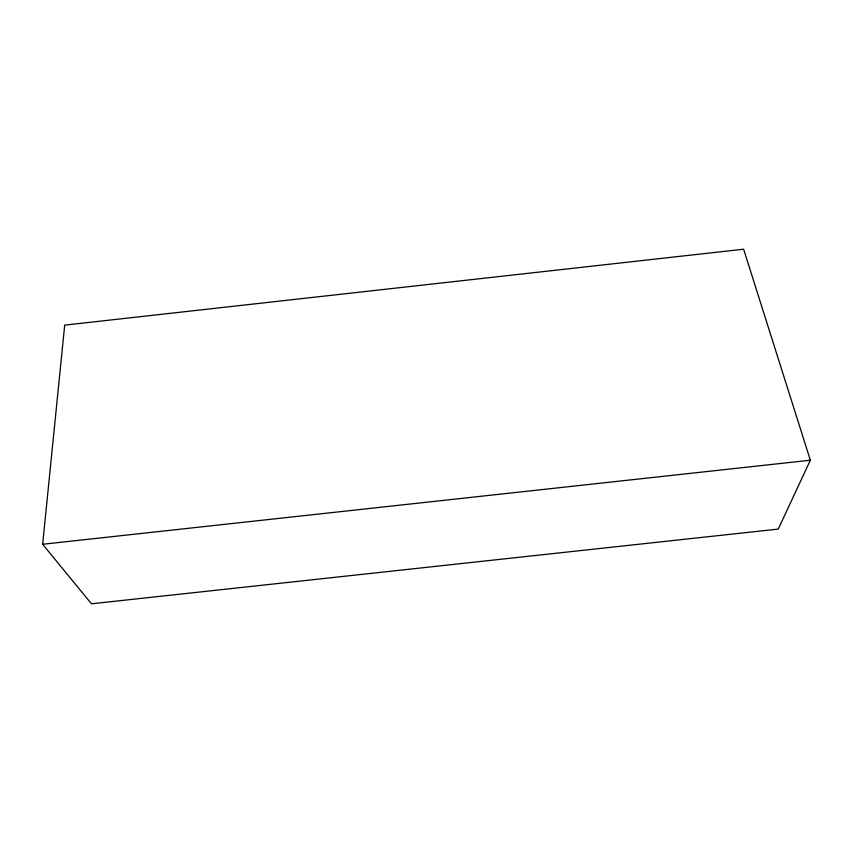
<?xml version="1.0" encoding="UTF-8"?>
<svg xmlns="http://www.w3.org/2000/svg" width="853" height="853" viewBox="0 0 853 853"><rect width="100%" height="100%" fill="white"/><g stroke="black" fill="none" stroke-linecap="round" stroke-linejoin="round"><path stroke-width="1.28" d="M42.65 544.267L64.7 325.132L743.624 249.204L810.35 460.215L778.245 529.084L91.452 603.796L42.65 544.267L810.35 460.215"/></g></svg>
